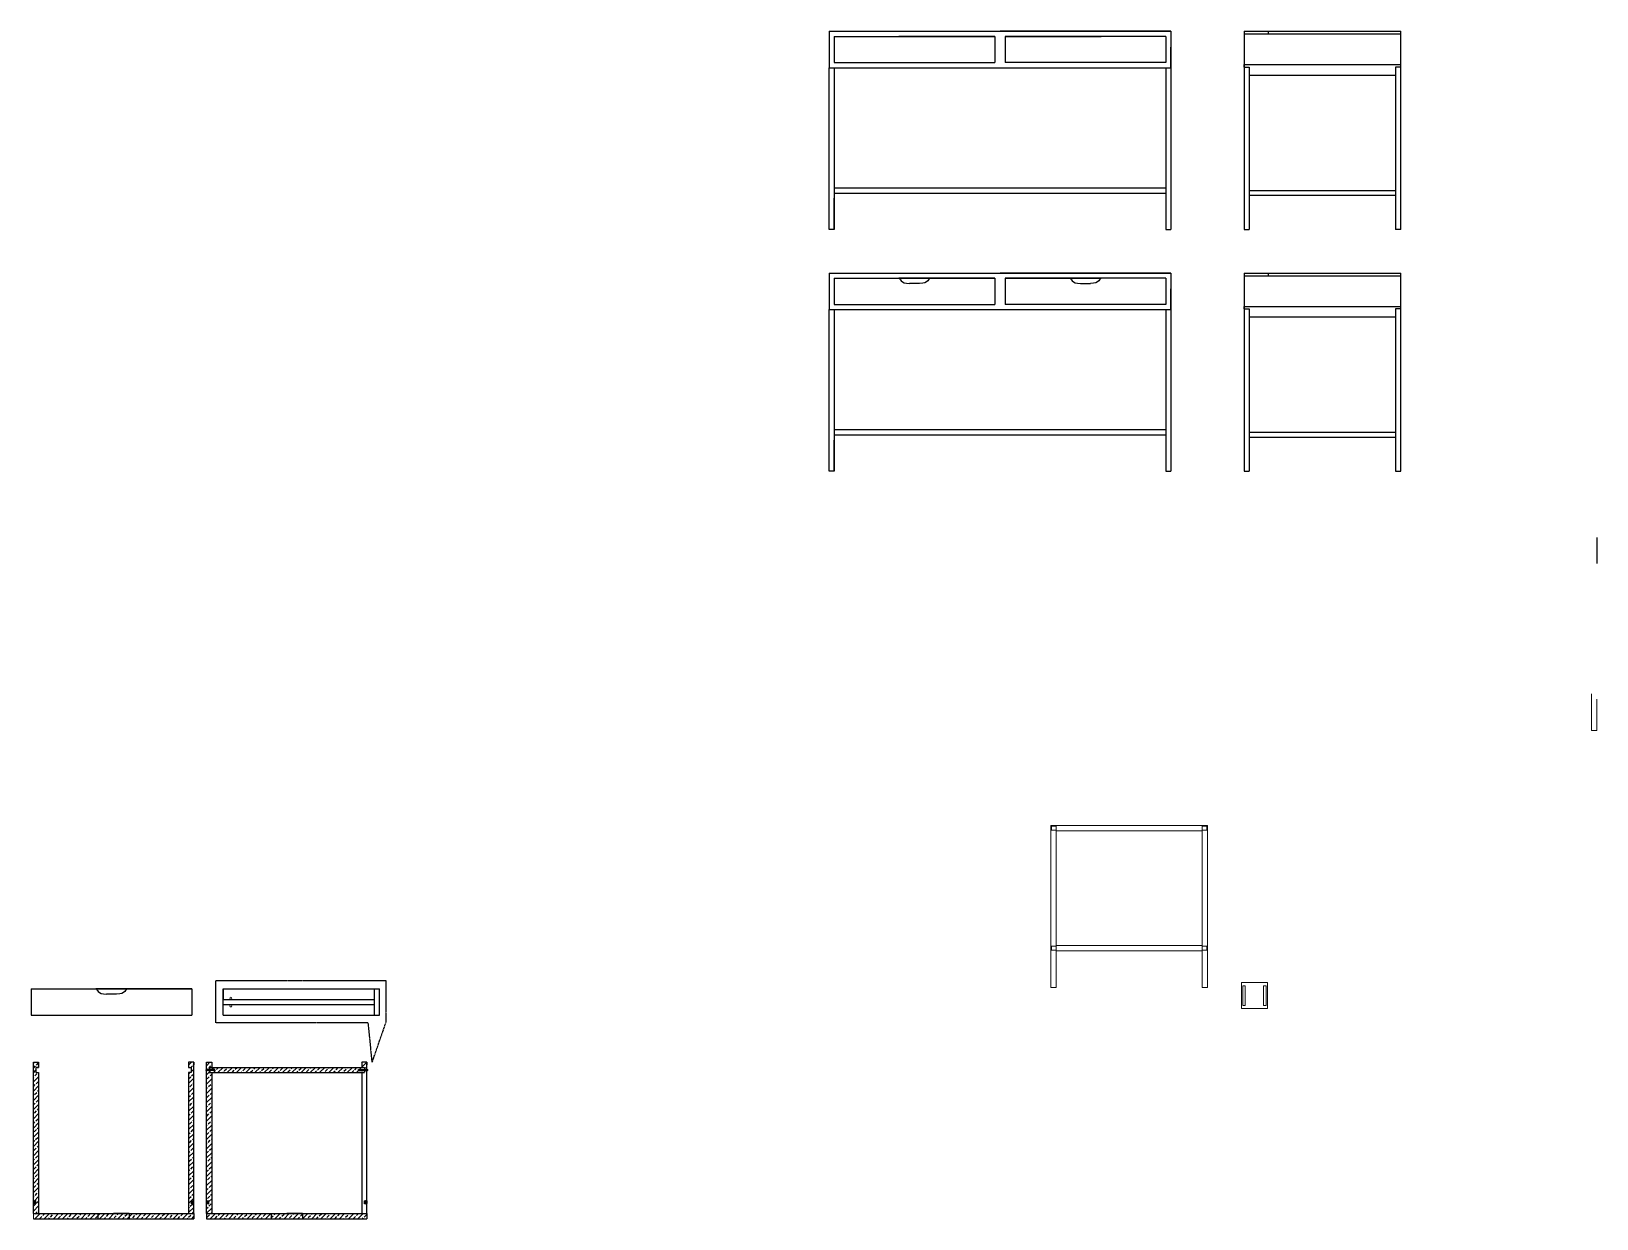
# Model space of a CAD drawing. Header units: millimetres. Extents: x -494 to 3469, y 484 to 2917.
# Drawn here: x 1075 to 1675, y 991 to 1447 of the extents above; entities that cross this region are included whole.
import ezdxf

# ---------------------------------------------------------------- set-up
doc = ezdxf.new("R2010")
doc.units = ezdxf.units.MM
doc.linetypes.add('PHANTOM2', pattern=[1.25, 0.625, -0.125, 0.125, -0.125, 0.125, -0.125])
doc.linetypes.add('TRATTOPUNTO', pattern=[25.4, 12.7, -6.35, 0, -6.35])
for name, color, linetype, lineweight in [('A-ANNO-DIMS', 3, 'Continuous', 18), ('A-FURN', 8, 'Continuous', 18), ('CONTORNO', 4, 'Continuous', 25)]:
    doc.layers.add(name, color=color, linetype=linetype, lineweight=lineweight)
for name, color, linetype in [('ASSI', 1, 'TRATTOPUNTO'), ('CAMPITURE', 252, 'Continuous'), ('Layer1', 250, 'Continuous')]:
    doc.layers.add(name, color=color, linetype=linetype)

# ---------------------------------------------------------------- blocks, each defined once
blk = doc.blocks.new('Vite scrivania 2')
at = {"layer": 'Layer1'}
for p, q in [((-0.11, 1.6), (0.28, 1.6)), ((-0.01, 1.06), (-0.01, 1.6)), ((-0.01, 1.06), (0.18, 1.06)), ((0.06, 0.99), (-0.01, 0.99)), ((-0.01, 0.97), (-0.01, 0.99)), ((0.06, 0.97), (-0.01, 0.97)), ((0.06, 0.91), (-0.01, 0.91)), ((-0.01, 0.89), (-0.01, 0.91)), ((0.06, 0.89), (-0.01, 0.89)), ((0.06, 0.84), (-0.01, 0.84)), ((-0.01, 0.81), (-0.01, 0.84)), ((0.06, 0.81), (-0.01, 0.81)), ((0.06, 0.76), (-0.01, 0.76)), ((-0.01, 0.73), (-0.01, 0.76)), ((0.06, 0.73), (-0.01, 0.73)), ((0.06, 0.68), (-0.01, 0.68)), ((-0.01, 0.65), (-0.01, 0.68)), ((0.06, 0.65), (-0.01, 0.65)), ((0.06, 0.6), (-0.01, 0.6)), ((-0.01, 0.57), (-0.01, 0.6)), ((0.06, 0.57), (-0.01, 0.57)), ((0.06, 0.52), (-0.01, 0.52)), ((-0.01, 0.5), (-0.01, 0.52)), ((0.06, 0.5), (-0.01, 0.5)), ((0.06, 0.44), (-0.01, 0.44)), ((-0.01, 0.42), (-0.01, 0.44)), ((0.06, 0.42), (-0.01, 0.42)), ((0.06, 0.36), (-0.01, 0.36)), ((-0.01, 0.34), (-0.01, 0.36)), ((0.06, 0.34), (-0.01, 0.34)), ((0.06, 0.29), (-0.01, 0.29)), ((-0.01, 0.26), (-0.01, 0.29)), ((0.06, 0.26), (-0.01, 0.26)), ((0.06, 0.21), (-0.01, 0.21)), ((-0.01, 0.18), (-0.01, 0.21)), ((0.06, 0.18), (-0.01, 0.18)), ((0.06, 0.13), (-0.01, 0.13)), ((-0.01, 0.1), (-0.01, 0.13)), ((0.06, 0.1), (-0.01, 0.1)), ((0.06, 0.05), (-0.01, 0.05)), ((-0.01, 0.03), (-0.01, 0.05)), ((0.06, 0.03), (-0.01, 0.03)), ((0, 0.99), (0, 1.06)), ((0, 0.91), (0, 0.97)), ((0, 0.84), (0, 0.89)), ((0, 0.76), (0, 0.81)), ((0, 0.68), (0, 0.73)), ((0, 0.6), (0, 0.65)), ((0, 0.52), (0, 0.57)), ((0, 0.44), (0, 0.5)), ((0, 0.36), (0, 0.42)), ((0, 0.29), (0, 0.34)), ((0, 0.21), (0, 0.26)), ((0, 0.13), (0, 0.18)), ((0, 0.05), (0, 0.1)), ((0, 0), (0, 0.03)), ((0, 0), (0.17, 0)), ((0.06, 0.97), (0.06, 0.99)), ((0.06, 0.89), (0.06, 0.91)), ((0.06, 0.81), (0.06, 0.84)), ((0.06, 0.73), (0.06, 0.76)), ((0.06, 0.65), (0.06, 0.68)), ((0.06, 0.57), (0.06, 0.6)), ((0.06, 0.5), (0.06, 0.52)), ((0.06, 0.42), (0.06, 0.44)), ((0.06, 0.34), (0.06, 0.36)), ((0.06, 0.26), (0.06, 0.29)), ((0.06, 0.18), (0.06, 0.21)), ((0.06, 0.1), (0.06, 0.13)), ((0.06, 0.03), (0.06, 0.05)), ((0.09, 1.06), (0.09, 0)), ((0.11, 0.99), (0.18, 0.99)), ((0.11, 0.97), (0.11, 0.99)), ((0.11, 0.97), (0.18, 0.97)), ((0.11, 0.91), (0.18, 0.91)), ((0.11, 0.89), (0.11, 0.91)), ((0.11, 0.89), (0.18, 0.89)), ((0.11, 0.84), (0.18, 0.84)), ((0.11, 0.81), (0.11, 0.84)), ((0.11, 0.81), (0.18, 0.81)), ((0.11, 0.76), (0.18, 0.76)), ((0.11, 0.73), (0.11, 0.76)), ((0.11, 0.73), (0.18, 0.73)), ((0.11, 0.68), (0.18, 0.68)), ((0.11, 0.65), (0.11, 0.68)), ((0.11, 0.65), (0.18, 0.65)), ((0.11, 0.6), (0.18, 0.6)), ((0.11, 0.57), (0.11, 0.6)), ((0.11, 0.57), (0.18, 0.57)), ((0.11, 0.52), (0.18, 0.52)), ((0.11, 0.5), (0.11, 0.52)), ((0.11, 0.5), (0.18, 0.5)), ((0.11, 0.44), (0.18, 0.44)), ((0.11, 0.42), (0.11, 0.44)), ((0.11, 0.42), (0.18, 0.42)), ((0.11, 0.36), (0.18, 0.36)), ((0.11, 0.34), (0.11, 0.36)), ((0.11, 0.34), (0.18, 0.34)), ((0.11, 0.29), (0.18, 0.29)), ((0.11, 0.26), (0.11, 0.29)), ((0.11, 0.26), (0.18, 0.26)), ((0.11, 0.21), (0.18, 0.21)), ((0.11, 0.18), (0.11, 0.21)), ((0.11, 0.18), (0.18, 0.18)), ((0.11, 0.13), (0.18, 0.13)), ((0.11, 0.1), (0.11, 0.13)), ((0.11, 0.1), (0.18, 0.1)), ((0.11, 0.05), (0.18, 0.05)), ((0.11, 0.03), (0.11, 0.05)), ((0.11, 0.03), (0.18, 0.03)), ((0.17, 0.99), (0.17, 1.06)), ((0.17, 0.91), (0.17, 0.97)), ((0.17, 0.84), (0.17, 0.89)), ((0.17, 0.76), (0.17, 0.81)), ((0.17, 0.68), (0.17, 0.73)), ((0.17, 0.6), (0.17, 0.65)), ((0.17, 0.52), (0.17, 0.57)), ((0.17, 0.44), (0.17, 0.5)), ((0.17, 0.36), (0.17, 0.42)), ((0.17, 0.29), (0.17, 0.34)), ((0.17, 0.21), (0.17, 0.26)), ((0.17, 0.13), (0.17, 0.18)), ((0.17, 0.05), (0.17, 0.1)), ((0.17, 0), (0.17, 0.03)), ((0.18, 1.06), (0.18, 1.6)), ((0.18, 0.97), (0.18, 0.99)), ((0.18, 0.89), (0.18, 0.91)), ((0.18, 0.81), (0.18, 0.84)), ((0.18, 0.73), (0.18, 0.76)), ((0.18, 0.65), (0.18, 0.68)), ((0.18, 0.57), (0.18, 0.6)), ((0.18, 0.5), (0.18, 0.52)), ((0.18, 0.42), (0.18, 0.44)), ((0.18, 0.34), (0.18, 0.36)), ((0.18, 0.26), (0.18, 0.29)), ((0.18, 0.18), (0.18, 0.21)), ((0.18, 0.1), (0.18, 0.13)), ((0.18, 0.03), (0.18, 0.05))]:
    blk.add_line(p, q, dxfattribs=at)
blk.add_arc((0.09, 1.49), 0.219, 29.1372, 150.8628, dxfattribs=at)
blk = doc.blocks.new('scrivania vite 5')
blk.add_line((-0.36, 0.14), (-0.36, 0.42))
at = {"layer": 'Layer1'}
for p, q in [((-0.95, 0.56), (-0.95, 0.61)), ((-0.95, 0.61), (-0.36, 0.61)), ((-0.95, 0.56), (-0.91, 0.56)), ((-0.95, 0.35), (-0.95, 0.42)), ((-0.95, 0.42), (-0.91, 0.42)), ((-0.95, 0.35), (-0.37, 0.35)), ((-0.95, 0.21), (-0.95, 0.14)), ((-0.95, 0.21), (-0.37, 0.21)), ((-0.95, 0.14), (-0.36, 0.14)), ((-0.91, 0.56), (-0.91, 0.42)), ((-0.89, 0.37), (-0.89, 0.56)), ((-0.89, 0.56), (-0.46, 0.56)), ((-0.89, 0.56), (-0.46, 0.56)), ((-0.89, 0.37), (-0.46, 0.37)), ((-0.83, 0.37), (-0.83, 0.56)), ((-0.79, 0.54), (-0.79, 0.39)), ((-0.79, 0.54), (-0.58, 0.54)), ((-0.79, 0.39), (-0.58, 0.39)), ((-0.68, 0.39), (-0.68, 0.54)), ((-0.58, 0.39), (-0.58, 0.54)), ((-0.58, 0.21), (-0.58, 0.35)), ((-0.54, 0.37), (-0.54, 0.56)), ((-0.51, 0.21), (-0.51, 0.35)), ((-0.46, 0.37), (-0.46, 0.56)), ((-0.45, 0.56), (-0.45, 0.42)), ((-0.45, 0.56), (-0.36, 0.56)), ((-0.45, 0.56), (-0.36, 0.56)), ((-0.36, 0.42), (-0.45, 0.42)), ((-0.37, 0.35), (-0.37, 0.21)), ((-0.36, 0.56), (-0.36, 0.61))]:
    blk.add_line(p, q, dxfattribs=at)

msp = doc.modelspace()

# ---------------------------------------------------------------- hatches: boundary and pattern name
at = {"layer": 'CAMPITURE', "linetype": 'PHANTOM2'}
h = msp.add_hatch(dxfattribs=at)
h.set_pattern_fill('JIS_STN_2.5', color=252)
h.paths.add_polyline_path([(1203.44, 993.36), (1201.44, 993.36), (1178.69, 993.36), (1178.69, 991.36), (1203.44, 991.36)])
h.paths.add_polyline_path([(1143.94, 1047.36), (1142.94, 1047.36), (1142.94, 1048.16), (1141.94, 1048.16), (1141.94, 998.27), (1142.04, 998.27), (1142.04, 997.9), (1142.38, 997.9), (1142.38, 997.34), (1142.04, 997.34), (1142.04, 997.22), (1142.42, 997.22), (1142.46, 997.09), (1142.32, 997.09), (1142.04, 997.18), (1142.04, 997.09), (1141.94, 993.36), (1143.94, 993.36)])
h.paths.add_polyline_path([(1142.88, 998.27), (1142.88, 997.09), (1142.73, 997.09), (1142.73, 998.24), (1142.46, 998.24), (1142.32, 998.27)], flags=16)
h.paths.add_polyline_path([(1137.12, 1051.36), (1135.12, 1051.36), (1135.12, 1049.36), (1136.12, 1049.36), (1136.12, 1047.36), (1135.12, 1047.36), (1135.12, 993.36), (1137.12, 993.36), (1137.12, 997.09), (1137.02, 997.09), (1137.02, 997.18), (1136.74, 997.18), (1136.74, 997.09), (1136.59, 997.09), (1136.59, 997.84), (1136.32, 997.84), (1136.32, 998.25), (1136.59, 998.25), (1136.59, 998.06), (1136.74, 998.06), (1136.74, 998.1), (1137.02, 998.1), (1137.02, 998.27)])
h.paths.add_polyline_path([(1137.12, 993.36), (1112.37, 993.36), (1112.37, 991.36), (1137.12, 991.36)])
h.paths.add_polyline_path([(1112.37, 993.36), (1106.37, 993.36), (1100.37, 993.36), (1100.37, 991.36), (1112.37, 991.36)])
h.paths.add_polyline_path([(1100.37, 993.36), (1075.62, 993.36), (1075.62, 991.36), (1100.37, 991.36)])
h.paths.add_polyline_path([(1077.62, 1047.36), (1076.62, 1047.36), (1076.62, 1049.36), (1077.62, 1049.36), (1077.62, 1051.36), (1075.62, 1051.36), (1075.62, 998.27), (1075.72, 998.27), (1075.72, 998.11), (1076, 998.11), (1076.14, 998.05), (1076.14, 998.25), (1076.41, 998.25), (1076.41, 997.85), (1076.14, 997.85), (1076.14, 997.1), (1076, 997.1), (1076, 997.19), (1075.72, 997.19), (1075.72, 997.1), (1075.62, 997.1), (1075.62, 993.36), (1077.62, 993.36)])
h = msp.add_hatch(dxfattribs=at)
h.set_pattern_fill('JIS_STN_2.5', color=252)
h.paths.add_polyline_path([(1143.94, 1051.36), (1141.94, 1051.36), (1141.94, 1048.54), (1142.94, 1048.54), (1142.94, 1049.36), (1143.94, 1049.36)])
h = msp.add_hatch(dxfattribs=at)
h.set_pattern_fill('JIS_STN_2.5', color=252)
h.paths.add_polyline_path([(1203.44, 1051.36), (1201.44, 1051.36), (1201.44, 1049.36), (1202.44, 1049.36), (1202.44, 1048.53), (1203.44, 1048.53), (1203.44, 1048.72)])
h = msp.add_hatch(dxfattribs=at)
h.set_pattern_fill('JIS_STN_2.5', color=252)
h.paths.add_polyline_path([(1200.24, 1048.51), (1200.34, 1048.55), (1200.34, 1048.51), (1200.45, 1048.51), (1200.45, 1048.53), (1200.5, 1048.53), (1200.61, 1048.51), (1200.61, 1048.53), (1200.66, 1048.53), (1200.76, 1048.51), (1200.76, 1048.53), (1200.81, 1048.53), (1200.92, 1048.51), (1200.92, 1048.53), (1200.97, 1048.53), (1201.08, 1048.51), (1201.08, 1048.53), (1201.13, 1048.53), (1201.23, 1048.51), (1201.23, 1048.53), (1201.29, 1048.53), (1201.39, 1048.51), (1201.39, 1048.53), (1201.44, 1048.53), (1201.55, 1048.51), (1201.55, 1048.53), (1201.6, 1048.53), (1201.71, 1048.51), (1201.71, 1048.53), (1201.76, 1048.53), (1201.86, 1048.51), (1201.86, 1048.53), (1201.91, 1048.53), (1202.02, 1048.51), (1202.02, 1048.53), (1202.07, 1048.53), (1202.18, 1048.51), (1202.18, 1048.53), (1202.23, 1048.53), (1202.36, 1048.51), (1202.36, 1048.53), (1202.44, 1048.53), (1202.44, 1049.36), (1142.94, 1049.36), (1142.94, 1048.54), (1143.02, 1048.54), (1143.15, 1048.52), (1143.15, 1048.54), (1143.2, 1048.54), (1143.31, 1048.52), (1143.31, 1048.54), (1143.36, 1048.54), (1143.46, 1048.52), (1143.46, 1048.54), (1143.52, 1048.54), (1143.62, 1048.52), (1143.62, 1048.54), (1143.67, 1048.54), (1143.78, 1048.52), (1143.78, 1048.54), (1143.83, 1048.54), (1143.93, 1048.52), (1143.93, 1048.54), (1143.99, 1048.54), (1144.09, 1048.52), (1144.09, 1048.54), (1144.14, 1048.54), (1144.25, 1048.52), (1144.25, 1048.54), (1144.3, 1048.54), (1144.41, 1048.52), (1144.41, 1048.54), (1144.46, 1048.54), (1144.56, 1048.52), (1144.56, 1048.54), (1144.61, 1048.54), (1144.72, 1048.52), (1144.72, 1048.54), (1144.77, 1048.54), (1144.88, 1048.52), (1144.88, 1048.54), (1144.93, 1048.54), (1145.03, 1048.52), (1145.03, 1048.54), (1145.14, 1048.54), (1145.14, 1048.18), (1145.03, 1048.14), (1145.03, 1048.18), (1144.93, 1048.18), (1144.93, 1048.16), (1144.88, 1048.16), (1144.77, 1048.18), (1144.77, 1048.16), (1144.72, 1048.16), (1144.61, 1048.18), (1144.61, 1048.16), (1144.56, 1048.16), (1144.46, 1048.18), (1144.46, 1048.16), (1144.41, 1048.16), (1144.3, 1048.18), (1144.3, 1048.16), (1144.25, 1048.16), (1144.14, 1048.18), (1144.14, 1048.16), (1144.09, 1048.16), (1143.99, 1048.18), (1143.99, 1048.16), (1143.93, 1048.16), (1143.83, 1048.18), (1143.83, 1048.16), (1143.78, 1048.16), (1143.67, 1048.18), (1143.67, 1048.16), (1143.62, 1048.16), (1143.52, 1048.18), (1143.52, 1048.16), (1143.46, 1048.16), (1143.36, 1048.18), (1143.36, 1048.16), (1143.31, 1048.16), (1143.2, 1048.18), (1143.2, 1048.16), (1143.15, 1048.16), (1143.02, 1048.18), (1143.02, 1048.16), (1142.94, 1048.16), (1142.94, 1047.36), (1202.44, 1047.36), (1202.44, 1048.15), (1202.36, 1048.15), (1202.23, 1048.17), (1202.23, 1048.15), (1202.18, 1048.15), (1202.18, 1048.17), (1202.07, 1048.17), (1202.07, 1048.15), (1202.02, 1048.15), (1201.91, 1048.17), (1201.91, 1048.15), (1201.86, 1048.15), (1201.76, 1048.17), (1201.76, 1048.15), (1201.71, 1048.15), (1201.71, 1048.17), (1201.6, 1048.17), (1201.6, 1048.15), (1201.55, 1048.15), (1201.44, 1048.17), (1201.44, 1048.15), (1201.39, 1048.15), (1201.29, 1048.17), (1201.29, 1048.15), (1201.23, 1048.15), (1201.23, 1048.17), (1201.13, 1048.17), (1201.13, 1048.15), (1201.08, 1048.15), (1200.97, 1048.17), (1200.97, 1048.15), (1200.92, 1048.15), (1200.81, 1048.17), (1200.81, 1048.15), (1200.76, 1048.15), (1200.66, 1048.17), (1200.66, 1048.15), (1200.61, 1048.15), (1200.5, 1048.17), (1200.5, 1048.15), (1200.45, 1048.15), (1200.34, 1048.17), (1200.34, 1048.15), (1200.24, 1048.15)])
h.paths.add_polyline_path([(1166.69, 993.36), (1141.94, 993.36), (1141.94, 991.36), (1166.69, 991.36)])
h.paths.add_polyline_path([(1178.69, 993.36), (1172.69, 993.36), (1166.69, 993.36), (1166.69, 991.36), (1178.69, 991.36)])

# ---------------------------------------------------------------- linework, layer by layer
for p, q in [((1380.49, 1446.61), (1511.49, 1446.61)), ((1380.49, 1446.61), (1380.49, 1432.61)), ((1511.49, 1446.61), (1445.99, 1446.61)), ((1511.49, 1446.61), (1511.49, 1432.61)), ((1539.49, 1446.61), (1599.49, 1446.61)), ((1539.49, 1446.61), (1539.49, 1370.61)), ((1539.49, 1446.61), (1539.49, 1445.61)), ((1539.49, 1445.61), (1599.49, 1445.61)), ((1548.91, 1445.61), (1548.91, 1446.61)), ((1599.49, 1370.61), (1599.49, 1446.61)), ((1382.49, 1444.61), (1443.99, 1444.61)), ((1382.49, 1444.61), (1382.49, 1434.61)), ((1413.24, 1444.61), (1407.24, 1444.61)), ((1443.99, 1444.61), (1413.24, 1444.61)), ((1413.24, 1444.61), (1419.24, 1444.61)), ((1443.99, 1444.61), (1443.99, 1434.61)), ((1509.49, 1444.61), (1447.99, 1444.61)), ((1447.99, 1444.61), (1447.99, 1434.61)), ((1447.99, 1444.61), (1478.74, 1444.61)), ((1478.74, 1444.61), (1472.74, 1444.61)), ((1478.74, 1444.61), (1484.74, 1444.61)), ((1509.49, 1444.61), (1509.49, 1434.61)), ((1511.49, 1432.61), (1511.49, 1440.51)), ((1382.49, 1434.61), (1443.99, 1434.61)), ((1509.49, 1434.61), (1447.99, 1434.61)), ((1539.49, 1432.84), (1539.49, 1433.84)), ((1539.49, 1433.84), (1599.49, 1433.84)), ((1380.49, 1370.61), (1380.49, 1432.61)), ((1380.49, 1370.61), (1380.49, 1432.61)), ((1380.49, 1432.61), (1511.49, 1432.61)), ((1380.49, 1432.61), (1382.49, 1432.61)), ((1382.49, 1432.61), (1382.49, 1370.61)), ((1509.49, 1432.61), (1509.49, 1370.61)), ((1511.49, 1432.61), (1511.49, 1370.61)), ((1539.49, 1432.84), (1541.49, 1432.84)), ((1541.49, 1432.84), (1541.49, 1370.61)), ((1541.49, 1432.84), (1541.49, 1429.84)), ((1541.49, 1429.84), (1597.49, 1429.84)), ((1599.49, 1432.84), (1597.49, 1432.84)), ((1597.49, 1432.84), (1597.49, 1370.61)), ((1382.49, 1386.61), (1509.49, 1386.61)), ((1541.49, 1385.61), (1597.49, 1385.61)), ((1597.49, 1385.61), (1597.49, 1383.61)), ((1382.49, 1384.61), (1509.49, 1384.61)), ((1382.49, 1370.61), (1382.49, 1382.61)), ((1597.49, 1383.61), (1541.49, 1383.61)), ((1382.49, 1370.61), (1380.49, 1370.61)), ((1509.49, 1370.61), (1511.49, 1370.61)), ((1380.49, 1353.91), (1511.49, 1353.91)), ((1380.49, 1353.91), (1380.49, 1339.91)), ((1382.49, 1351.91), (1443.99, 1351.91)), ((1382.49, 1351.91), (1382.49, 1341.91)), ((1413.24, 1351.91), (1407.24, 1351.91)), ((1415.19, 1349.91), (1411.29, 1349.91)), ((1443.99, 1351.91), (1413.24, 1351.91)), ((1413.24, 1351.91), (1419.24, 1351.91)), ((1443.99, 1351.91), (1443.99, 1341.91)), ((1511.49, 1353.91), (1445.99, 1353.91)), ((1509.49, 1351.91), (1447.99, 1351.91)), ((1447.99, 1351.91), (1447.99, 1341.91)), ((1447.99, 1351.91), (1478.74, 1351.91)), ((1478.74, 1351.91), (1472.74, 1351.91)), ((1476.79, 1349.91), (1480.69, 1349.91)), ((1478.74, 1351.91), (1484.74, 1351.91)), ((1511.49, 1353.91), (1509.49, 1353.91)), ((1509.49, 1351.91), (1509.49, 1341.91)), ((1511.49, 1353.91), (1511.49, 1339.91)), ((1539.49, 1353.91), (1599.49, 1353.91)), ((1539.49, 1353.91), (1539.49, 1277.91)), ((1539.49, 1353.91), (1539.49, 1352.91)), ((1539.49, 1352.91), (1599.49, 1352.91)), ((1548.91, 1352.91), (1548.91, 1353.91)), ((1599.49, 1277.91), (1599.49, 1353.91)), ((1511.49, 1339.91), (1511.49, 1347.81)), ((1380.49, 1277.91), (1380.49, 1339.91)), ((1380.49, 1277.91), (1380.49, 1339.91)), ((1380.49, 1339.91), (1511.49, 1339.91)), ((1380.49, 1339.91), (1382.49, 1339.91)), ((1382.49, 1341.91), (1443.99, 1341.91)), ((1382.49, 1339.91), (1382.49, 1277.91)), ((1509.49, 1341.91), (1447.99, 1341.91)), ((1509.49, 1339.91), (1509.49, 1277.91)), ((1511.49, 1339.91), (1511.49, 1277.91)), ((1539.49, 1340.14), (1539.49, 1341.14)), ((1539.49, 1341.14), (1599.49, 1341.14)), ((1539.49, 1340.14), (1541.49, 1340.14)), ((1541.49, 1340.14), (1541.49, 1277.91)), ((1541.49, 1340.14), (1541.49, 1337.14)), ((1599.49, 1340.14), (1597.49, 1340.14)), ((1597.49, 1340.14), (1597.49, 1277.91)), ((1541.49, 1337.14), (1597.49, 1337.14)), ((1380.49, 1277.91), (1380.49, 1291.91)), ((1380.49, 1289.91), (1380.49, 1291.91)), ((1382.49, 1293.91), (1509.49, 1293.91)), ((1382.49, 1291.91), (1509.49, 1291.91)), ((1382.49, 1277.91), (1382.49, 1289.91)), ((1541.49, 1292.91), (1597.49, 1292.91)), ((1597.49, 1290.91), (1541.49, 1290.91)), ((1597.49, 1292.91), (1597.49, 1290.91)), ((1382.49, 1277.91), (1380.49, 1277.91)), ((1509.49, 1277.91), (1511.49, 1277.91)), ((1074.83, 1079.43), (1136.33, 1079.43)), ((1074.83, 1079.43), (1074.83, 1069.43)), ((1105.58, 1079.43), (1099.58, 1079.43)), ((1107.53, 1077.43), (1103.63, 1077.43)), ((1136.33, 1079.43), (1105.58, 1079.43)), ((1105.58, 1079.43), (1111.58, 1079.43)), ((1136.33, 1079.43), (1136.33, 1069.43)), ((1148.3, 1069.43), (1148.3, 1079.43)), ((1148.3, 1069.43), (1148.3, 1079.43)), ((1148.3, 1079.43), (1163.57, 1079.43)), ((1148.3, 1079.43), (1148.3, 1075.43)), ((1148.3, 1075.43), (1206.3, 1075.43)), ((1163.57, 1079.43), (1208.3, 1079.43)), ((1206.3, 1069.43), (1206.3, 1079.43)), ((1208.3, 1069.43), (1208.3, 1079.43)), ((1074.83, 1069.43), (1136.33, 1069.43)), ((1148.3, 1069.43), (1148.3, 1073.43)), ((1148.3, 1069.43), (1148.3, 1073.43)), ((1148.3, 1073.43), (1206.3, 1073.43)), ((1148.3, 1069.43), (1208.3, 1069.43)), ((1075.62, 993.36), (1075.62, 1051.36)), ((1075.62, 1051.36), (1077.62, 1051.36)), ((1077.62, 1051.36), (1077.62, 1050.36)), ((1077.62, 1051.36), (1077.62, 1050.36)), ((1077.62, 1051.36), (1077.62, 1049.36)), ((1135.12, 1051.36), (1135.12, 1050.36)), ((1137.12, 1051.36), (1135.12, 1051.36)), ((1135.12, 1051.36), (1135.12, 1050.36)), ((1135.12, 1051.36), (1135.12, 1049.36)), ((1137.12, 993.36), (1137.12, 1051.36)), ((1137.12, 1051.36), (1137.12, 1050.36)), ((1141.94, 993.36), (1141.94, 1051.36)), ((1141.94, 1051.36), (1143.94, 1051.36)), ((1143.94, 1051.36), (1143.94, 1050.36)), ((1143.94, 1051.36), (1143.94, 1050.36)), ((1143.94, 1051.36), (1143.94, 1049.36)), ((1201.44, 1051.36), (1201.44, 1050.36)), ((1203.44, 1051.36), (1201.44, 1051.36)), ((1201.44, 1051.36), (1201.44, 1050.36)), ((1201.44, 1051.36), (1201.44, 1049.36)), ((1203.44, 1051.36), (1203.44, 1050.36)), ((1203.44, 993.36), (1203.44, 1051.36)), ((1077.62, 1049.36), (1076.62, 1049.36)), ((1076.62, 1049.36), (1076.62, 1047.36)), ((1076.62, 1047.36), (1077.62, 1047.36)), ((1077.12, 1049.36), (1077.62, 1049.36)), ((1077.62, 1047.36), (1077.62, 993.36)), ((1135.12, 1049.36), (1136.12, 1049.36)), ((1135.12, 1047.36), (1135.12, 993.36)), ((1136.12, 1047.36), (1135.12, 1047.36)), ((1136.12, 1049.36), (1136.12, 1047.36)), ((1142.94, 1049.36), (1202.44, 1049.36)), ((1142.94, 1047.36), (1202.44, 1047.36)), ((1143.94, 1047.36), (1143.94, 993.36)), ((1201.44, 1047.36), (1201.44, 993.36)), ((1141.94, 993.36), (1141.94, 997.36)), ((1075.62, 993.36), (1137.12, 993.36)), ((1075.62, 991.36), (1137.12, 991.36)), ((1100.37, 993.36), (1100.37, 991.36)), ((1112.37, 993.36), (1106.37, 993.36)), ((1112.37, 993.36), (1112.37, 991.36)), ((1137.12, 993.36), (1137.12, 991.36)), ((1141.94, 993.36), (1203.44, 993.36)), ((1141.94, 993.36), (1141.94, 991.36)), ((1141.94, 991.36), (1203.44, 991.36)), ((1166.69, 993.36), (1166.69, 991.36)), ((1178.69, 993.36), (1172.69, 993.36)), ((1178.69, 993.36), (1178.69, 991.36)), ((1203.44, 993.36), (1203.44, 991.36))]:
    msp.add_line(p, q)
at = {"linetype": 'TRATTOPUNTO'}
for p, q in [((1539.49, 1370.61), (1541.49, 1370.61)), ((1599.49, 1370.61), (1597.49, 1370.61)), ((1539.49, 1277.91), (1541.49, 1277.91)), ((1597.49, 1277.91), (1599.49, 1277.91))]:
    msp.add_line(p, q, dxfattribs=at)
at = {"linetype": 'PHANTOM2'}
for p, q in [((1141.94, 1048.73), (1141.94, 1048.54)), ((1141.94, 1048.16), (1141.94, 1047.97)), ((1142.94, 1049.36), (1142.94, 1048.54)), ((1142.94, 1048.16), (1142.94, 1047.36)), ((1142.94, 1048.16), (1142.94, 1047.36)), ((1202.44, 1049.36), (1202.44, 1048.53)), ((1202.44, 1048.15), (1202.44, 1047.36)), ((1203.44, 998.27), (1203.44, 997.09)), ((1201.44, 993.36), (1203.44, 993.36))]:
    msp.add_line(p, q, dxfattribs=at)
for points in [[(1407.24, 1351.91), (1407.8, 1351.91), (1407.8, 1349.91), (1411.29, 1349.91)], [(1419.24, 1351.91), (1418.69, 1351.91), (1418.69, 1349.91), (1415.19, 1349.91)], [(1472.74, 1351.91), (1473.3, 1351.91), (1473.3, 1349.91), (1476.79, 1349.91)], [(1484.74, 1351.91), (1484.19, 1351.91), (1484.19, 1349.91), (1480.69, 1349.91)], [(1099.58, 1079.43), (1100.14, 1079.43), (1100.14, 1077.43), (1103.63, 1077.43)], [(1111.58, 1079.43), (1111.03, 1079.43), (1111.03, 1077.43), (1107.53, 1077.43)]]:
    msp.add_open_spline(points, degree=3)
at = {"layer": 'A-ANNO-DIMS'}
for p, q in [((1465.68, 1141.8), (1467.48, 1141.8)), ((1465.68, 1141.8), (1465.68, 1140.3)), ((1465.68, 1140.3), (1467.48, 1140.3)), ((1467.48, 1140.3), (1467.48, 1141.8)), ((1525.28, 1141.8), (1523.48, 1141.8)), ((1523.48, 1140.3), (1523.48, 1141.8)), ((1525.28, 1140.3), (1523.48, 1140.3)), ((1525.28, 1141.8), (1525.28, 1140.3)), ((1465.68, 1095.8), (1467.48, 1095.8)), ((1465.68, 1095.8), (1465.68, 1094.3)), ((1465.68, 1094.3), (1467.48, 1094.3)), ((1467.48, 1094.3), (1467.48, 1095.8)), ((1523.48, 1096.05), (1523.48, 1095.8)), ((1523.48, 1095.8), (1525.28, 1095.8)), ((1523.48, 1095.8), (1523.48, 1094.3)), ((1523.48, 1094.05), (1523.48, 1094.3)), ((1523.48, 1094.3), (1525.28, 1094.3)), ((1525.28, 1094.3), (1525.28, 1095.8)), ((1538.96, 1080.64), (1538.96, 1073.14)), ((1538.96, 1080.64), (1539.96, 1080.64)), ((1539.96, 1080.64), (1539.96, 1073.14)), ((1547.96, 1080.64), (1546.96, 1080.64)), ((1546.96, 1080.64), (1546.96, 1073.14)), ((1547.96, 1080.64), (1547.96, 1073.14)), ((1538.96, 1073.14), (1539.96, 1073.14)), ((1547.96, 1073.14), (1546.96, 1073.14)), ((1141.94, 1047.97), (1141.94, 1048.73)), ((1143.02, 1048.54), (1141.94, 1048.54)), ((1141.94, 1048.54), (1141.94, 1048.16)), ((1141.94, 1048.16), (1143.02, 1048.16)), ((1143.02, 1048.16), (1143.02, 1048.54)), ((1143.02, 1048.52), (1143.02, 1048.18)), ((1143.15, 1048.52), (1143.02, 1048.52)), ((1145.14, 1048.35), (1143.02, 1048.35)), ((1143.02, 1048.18), (1143.15, 1048.18)), ((1143.2, 1048.54), (1143.15, 1048.54)), ((1143.15, 1048.54), (1143.15, 1048.39)), ((1143.15, 1048.39), (1143.2, 1048.39)), ((1143.2, 1048.31), (1143.15, 1048.31)), ((1143.15, 1048.31), (1143.15, 1048.16)), ((1143.15, 1048.16), (1143.2, 1048.16)), ((1143.2, 1048.39), (1143.2, 1048.54)), ((1143.31, 1048.52), (1143.2, 1048.52)), ((1143.2, 1048.16), (1143.2, 1048.31)), ((1143.2, 1048.18), (1143.31, 1048.18)), ((1143.36, 1048.54), (1143.31, 1048.54)), ((1143.31, 1048.54), (1143.31, 1048.39)), ((1143.31, 1048.39), (1143.36, 1048.39)), ((1143.36, 1048.31), (1143.31, 1048.31)), ((1143.31, 1048.31), (1143.31, 1048.16)), ((1143.31, 1048.16), (1143.36, 1048.16)), ((1143.36, 1048.39), (1143.36, 1048.54)), ((1143.46, 1048.52), (1143.36, 1048.52)), ((1143.36, 1048.16), (1143.36, 1048.31)), ((1143.36, 1048.18), (1143.46, 1048.18)), ((1143.52, 1048.54), (1143.46, 1048.54)), ((1143.46, 1048.54), (1143.46, 1048.39)), ((1143.46, 1048.39), (1143.52, 1048.39)), ((1143.52, 1048.31), (1143.46, 1048.31)), ((1143.46, 1048.31), (1143.46, 1048.16)), ((1143.46, 1048.16), (1143.52, 1048.16)), ((1143.52, 1048.39), (1143.52, 1048.54)), ((1143.62, 1048.52), (1143.52, 1048.52)), ((1143.52, 1048.16), (1143.52, 1048.31)), ((1143.52, 1048.18), (1143.62, 1048.18)), ((1143.67, 1048.54), (1143.62, 1048.54)), ((1143.62, 1048.54), (1143.62, 1048.39)), ((1143.62, 1048.39), (1143.67, 1048.39)), ((1143.67, 1048.31), (1143.62, 1048.31)), ((1143.62, 1048.31), (1143.62, 1048.16)), ((1143.62, 1048.16), (1143.67, 1048.16)), ((1143.67, 1048.39), (1143.67, 1048.54)), ((1143.78, 1048.52), (1143.67, 1048.52)), ((1143.67, 1048.16), (1143.67, 1048.31)), ((1143.67, 1048.18), (1143.78, 1048.18)), ((1143.83, 1048.54), (1143.78, 1048.54)), ((1143.78, 1048.54), (1143.78, 1048.39)), ((1143.78, 1048.39), (1143.83, 1048.39)), ((1143.83, 1048.31), (1143.78, 1048.31)), ((1143.78, 1048.31), (1143.78, 1048.16)), ((1143.78, 1048.16), (1143.83, 1048.16)), ((1143.83, 1048.39), (1143.83, 1048.54)), ((1143.93, 1048.52), (1143.83, 1048.52)), ((1143.83, 1048.16), (1143.83, 1048.31)), ((1143.83, 1048.18), (1143.93, 1048.18)), ((1143.99, 1048.54), (1143.93, 1048.54)), ((1143.93, 1048.54), (1143.93, 1048.39)), ((1143.93, 1048.39), (1143.99, 1048.39)), ((1143.99, 1048.31), (1143.93, 1048.31)), ((1143.93, 1048.31), (1143.93, 1048.16)), ((1143.93, 1048.16), (1143.99, 1048.16)), ((1143.99, 1048.39), (1143.99, 1048.54)), ((1144.09, 1048.52), (1143.99, 1048.52)), ((1143.99, 1048.16), (1143.99, 1048.31)), ((1143.99, 1048.18), (1144.09, 1048.18)), ((1144.14, 1048.54), (1144.09, 1048.54)), ((1144.09, 1048.54), (1144.09, 1048.39)), ((1144.09, 1048.39), (1144.14, 1048.39)), ((1144.14, 1048.31), (1144.09, 1048.31)), ((1144.09, 1048.31), (1144.09, 1048.16)), ((1144.09, 1048.16), (1144.14, 1048.16)), ((1144.14, 1048.39), (1144.14, 1048.54)), ((1144.25, 1048.52), (1144.14, 1048.52)), ((1144.14, 1048.16), (1144.14, 1048.31)), ((1144.14, 1048.18), (1144.25, 1048.18)), ((1144.3, 1048.54), (1144.25, 1048.54)), ((1144.25, 1048.54), (1144.25, 1048.39)), ((1144.25, 1048.39), (1144.3, 1048.39)), ((1144.3, 1048.31), (1144.25, 1048.31)), ((1144.25, 1048.31), (1144.25, 1048.16)), ((1144.25, 1048.16), (1144.3, 1048.16)), ((1144.3, 1048.39), (1144.3, 1048.54)), ((1144.41, 1048.52), (1144.3, 1048.52)), ((1144.3, 1048.16), (1144.3, 1048.31)), ((1144.3, 1048.18), (1144.41, 1048.18)), ((1144.46, 1048.54), (1144.41, 1048.54)), ((1144.41, 1048.54), (1144.41, 1048.39)), ((1144.41, 1048.39), (1144.46, 1048.39)), ((1144.46, 1048.31), (1144.41, 1048.31)), ((1144.41, 1048.31), (1144.41, 1048.16)), ((1144.41, 1048.16), (1144.46, 1048.16)), ((1144.46, 1048.39), (1144.46, 1048.54)), ((1144.56, 1048.52), (1144.46, 1048.52)), ((1144.46, 1048.16), (1144.46, 1048.31)), ((1144.46, 1048.18), (1144.56, 1048.18)), ((1144.61, 1048.54), (1144.56, 1048.54)), ((1144.56, 1048.54), (1144.56, 1048.39)), ((1144.56, 1048.39), (1144.61, 1048.39)), ((1144.61, 1048.31), (1144.56, 1048.31)), ((1144.56, 1048.31), (1144.56, 1048.16)), ((1144.56, 1048.16), (1144.61, 1048.16)), ((1144.61, 1048.39), (1144.61, 1048.54)), ((1144.72, 1048.52), (1144.61, 1048.52)), ((1144.61, 1048.16), (1144.61, 1048.31)), ((1144.61, 1048.18), (1144.72, 1048.18)), ((1144.77, 1048.54), (1144.72, 1048.54)), ((1144.72, 1048.54), (1144.72, 1048.39)), ((1144.72, 1048.39), (1144.77, 1048.39)), ((1144.77, 1048.31), (1144.72, 1048.31)), ((1144.72, 1048.31), (1144.72, 1048.16)), ((1144.72, 1048.16), (1144.77, 1048.16)), ((1144.77, 1048.39), (1144.77, 1048.54)), ((1144.88, 1048.52), (1144.77, 1048.52)), ((1144.77, 1048.16), (1144.77, 1048.31)), ((1144.77, 1048.18), (1144.88, 1048.18)), ((1144.93, 1048.54), (1144.88, 1048.54)), ((1144.88, 1048.54), (1144.88, 1048.39)), ((1144.88, 1048.39), (1144.93, 1048.39)), ((1144.93, 1048.31), (1144.88, 1048.31)), ((1144.88, 1048.31), (1144.88, 1048.16)), ((1144.88, 1048.16), (1144.93, 1048.16)), ((1144.93, 1048.39), (1144.93, 1048.54)), ((1145.03, 1048.52), (1144.93, 1048.52)), ((1144.93, 1048.16), (1144.93, 1048.31)), ((1144.93, 1048.18), (1145.03, 1048.18)), ((1145.09, 1048.54), (1145.03, 1048.54)), ((1145.03, 1048.54), (1145.03, 1048.39)), ((1145.03, 1048.39), (1145.09, 1048.39)), ((1145.09, 1048.31), (1145.03, 1048.31)), ((1145.03, 1048.31), (1145.03, 1048.16)), ((1145.03, 1048.16), (1145.09, 1048.16)), ((1145.09, 1048.39), (1145.09, 1048.54)), ((1145.14, 1048.52), (1145.09, 1048.52)), ((1145.09, 1048.16), (1145.09, 1048.31)), ((1145.09, 1048.18), (1145.14, 1048.18)), ((1145.14, 1048.18), (1145.14, 1048.52)), ((1200.24, 1048.17), (1200.24, 1048.51)), ((1200.24, 1048.51), (1200.29, 1048.51)), ((1200.24, 1048.34), (1202.36, 1048.34)), ((1200.29, 1048.17), (1200.24, 1048.17)), ((1200.29, 1048.38), (1200.29, 1048.53)), ((1200.29, 1048.53), (1200.34, 1048.53)), ((1200.34, 1048.38), (1200.29, 1048.38)), ((1200.29, 1048.15), (1200.29, 1048.3)), ((1200.29, 1048.3), (1200.34, 1048.3)), ((1200.34, 1048.15), (1200.29, 1048.15)), ((1200.34, 1048.53), (1200.34, 1048.38)), ((1200.34, 1048.51), (1200.45, 1048.51)), ((1200.34, 1048.3), (1200.34, 1048.15)), ((1200.45, 1048.17), (1200.34, 1048.17)), ((1200.45, 1048.38), (1200.45, 1048.53)), ((1200.45, 1048.53), (1200.5, 1048.53)), ((1200.5, 1048.38), (1200.45, 1048.38)), ((1200.45, 1048.15), (1200.45, 1048.3)), ((1200.45, 1048.3), (1200.5, 1048.3)), ((1200.5, 1048.15), (1200.45, 1048.15)), ((1200.5, 1048.53), (1200.5, 1048.38)), ((1200.5, 1048.51), (1200.61, 1048.51)), ((1200.5, 1048.3), (1200.5, 1048.15)), ((1200.61, 1048.17), (1200.5, 1048.17)), ((1200.61, 1048.38), (1200.61, 1048.53)), ((1200.61, 1048.53), (1200.66, 1048.53)), ((1200.66, 1048.38), (1200.61, 1048.38)), ((1200.61, 1048.15), (1200.61, 1048.3)), ((1200.61, 1048.3), (1200.66, 1048.3)), ((1200.66, 1048.15), (1200.61, 1048.15)), ((1200.66, 1048.53), (1200.66, 1048.38)), ((1200.66, 1048.51), (1200.76, 1048.51)), ((1200.66, 1048.3), (1200.66, 1048.15)), ((1200.76, 1048.17), (1200.66, 1048.17)), ((1200.76, 1048.38), (1200.76, 1048.53)), ((1200.76, 1048.53), (1200.81, 1048.53)), ((1200.81, 1048.38), (1200.76, 1048.38)), ((1200.76, 1048.15), (1200.76, 1048.3)), ((1200.76, 1048.3), (1200.81, 1048.3)), ((1200.81, 1048.15), (1200.76, 1048.15)), ((1200.81, 1048.53), (1200.81, 1048.38)), ((1200.81, 1048.51), (1200.92, 1048.51)), ((1200.81, 1048.3), (1200.81, 1048.15)), ((1200.92, 1048.17), (1200.81, 1048.17)), ((1200.92, 1048.38), (1200.92, 1048.53)), ((1200.92, 1048.53), (1200.97, 1048.53)), ((1200.97, 1048.38), (1200.92, 1048.38)), ((1200.92, 1048.15), (1200.92, 1048.3)), ((1200.92, 1048.3), (1200.97, 1048.3)), ((1200.97, 1048.15), (1200.92, 1048.15)), ((1200.97, 1048.53), (1200.97, 1048.38)), ((1200.97, 1048.51), (1201.08, 1048.51)), ((1200.97, 1048.3), (1200.97, 1048.15)), ((1201.08, 1048.17), (1200.97, 1048.17)), ((1201.08, 1048.38), (1201.08, 1048.53)), ((1201.08, 1048.53), (1201.13, 1048.53)), ((1201.13, 1048.38), (1201.08, 1048.38)), ((1201.08, 1048.15), (1201.08, 1048.3)), ((1201.08, 1048.3), (1201.13, 1048.3)), ((1201.13, 1048.15), (1201.08, 1048.15)), ((1201.13, 1048.53), (1201.13, 1048.38)), ((1201.13, 1048.51), (1201.23, 1048.51)), ((1201.13, 1048.3), (1201.13, 1048.15)), ((1201.23, 1048.17), (1201.13, 1048.17)), ((1201.23, 1048.38), (1201.23, 1048.53)), ((1201.23, 1048.53), (1201.29, 1048.53)), ((1201.29, 1048.38), (1201.23, 1048.38)), ((1201.23, 1048.15), (1201.23, 1048.3)), ((1201.23, 1048.3), (1201.29, 1048.3)), ((1201.29, 1048.15), (1201.23, 1048.15)), ((1201.29, 1048.53), (1201.29, 1048.38)), ((1201.29, 1048.51), (1201.39, 1048.51)), ((1201.29, 1048.3), (1201.29, 1048.15)), ((1201.39, 1048.17), (1201.29, 1048.17)), ((1201.39, 1048.38), (1201.39, 1048.53)), ((1201.39, 1048.53), (1201.44, 1048.53)), ((1201.44, 1048.38), (1201.39, 1048.38)), ((1201.39, 1048.15), (1201.39, 1048.3)), ((1201.39, 1048.3), (1201.44, 1048.3)), ((1201.44, 1048.15), (1201.39, 1048.15)), ((1201.44, 1048.53), (1201.44, 1048.38)), ((1201.44, 1048.51), (1201.55, 1048.51)), ((1201.44, 1048.3), (1201.44, 1048.15)), ((1201.55, 1048.17), (1201.44, 1048.17)), ((1201.55, 1048.38), (1201.55, 1048.53)), ((1201.55, 1048.53), (1201.6, 1048.53)), ((1201.6, 1048.38), (1201.55, 1048.38)), ((1201.55, 1048.15), (1201.55, 1048.3)), ((1201.55, 1048.3), (1201.6, 1048.3)), ((1201.6, 1048.15), (1201.55, 1048.15)), ((1201.6, 1048.53), (1201.6, 1048.38)), ((1201.6, 1048.51), (1201.71, 1048.51)), ((1201.6, 1048.3), (1201.6, 1048.15)), ((1201.71, 1048.17), (1201.6, 1048.17)), ((1201.71, 1048.38), (1201.71, 1048.53)), ((1201.71, 1048.53), (1201.76, 1048.53)), ((1201.76, 1048.38), (1201.71, 1048.38)), ((1201.71, 1048.15), (1201.71, 1048.3)), ((1201.71, 1048.3), (1201.76, 1048.3)), ((1201.76, 1048.15), (1201.71, 1048.15)), ((1201.76, 1048.53), (1201.76, 1048.38)), ((1201.76, 1048.51), (1201.86, 1048.51)), ((1201.76, 1048.3), (1201.76, 1048.15)), ((1201.86, 1048.17), (1201.76, 1048.17)), ((1201.86, 1048.38), (1201.86, 1048.53)), ((1201.86, 1048.53), (1201.91, 1048.53)), ((1201.91, 1048.38), (1201.86, 1048.38)), ((1201.86, 1048.15), (1201.86, 1048.3)), ((1201.86, 1048.3), (1201.91, 1048.3)), ((1201.91, 1048.15), (1201.86, 1048.15)), ((1201.91, 1048.53), (1201.91, 1048.38)), ((1201.91, 1048.51), (1202.02, 1048.51)), ((1201.91, 1048.3), (1201.91, 1048.15)), ((1202.02, 1048.17), (1201.91, 1048.17)), ((1202.02, 1048.38), (1202.02, 1048.53)), ((1202.02, 1048.53), (1202.07, 1048.53)), ((1202.07, 1048.38), (1202.02, 1048.38)), ((1202.02, 1048.15), (1202.02, 1048.3)), ((1202.02, 1048.3), (1202.07, 1048.3)), ((1202.07, 1048.15), (1202.02, 1048.15)), ((1202.07, 1048.53), (1202.07, 1048.38)), ((1202.07, 1048.51), (1202.18, 1048.51)), ((1202.07, 1048.3), (1202.07, 1048.15)), ((1202.18, 1048.17), (1202.07, 1048.17)), ((1202.18, 1048.38), (1202.18, 1048.53)), ((1202.18, 1048.53), (1202.23, 1048.53)), ((1202.23, 1048.38), (1202.18, 1048.38)), ((1202.18, 1048.15), (1202.18, 1048.3)), ((1202.18, 1048.3), (1202.23, 1048.3)), ((1202.23, 1048.15), (1202.18, 1048.15)), ((1202.23, 1048.53), (1202.23, 1048.38)), ((1202.23, 1048.51), (1202.36, 1048.51)), ((1202.23, 1048.3), (1202.23, 1048.15)), ((1202.36, 1048.17), (1202.23, 1048.17)), ((1202.36, 1048.15), (1202.36, 1048.53)), ((1202.36, 1048.53), (1203.44, 1048.53)), ((1202.36, 1048.51), (1202.36, 1048.17)), ((1203.44, 1048.15), (1202.36, 1048.15)), ((1203.44, 1047.96), (1203.44, 1048.72)), ((1203.44, 1048.53), (1203.44, 1048.15)), ((1075.62, 998.27), (1075.62, 997.1)), ((1075.72, 998.27), (1075.62, 998.27)), ((1075.62, 997.1), (1075.72, 997.1)), ((1075.72, 997.1), (1075.72, 998.27)), ((1075.72, 998.11), (1076, 998.11)), ((1076.1, 998.07), (1075.72, 998.07)), ((1075.72, 997.91), (1076.1, 997.91)), ((1075.72, 997.35), (1076.1, 997.35)), ((1075.72, 997.22), (1076.1, 997.22)), ((1076, 997.19), (1075.72, 997.19)), ((1075.76, 997.85), (1076.06, 997.85)), ((1075.76, 997.41), (1075.76, 997.85)), ((1075.76, 997.63), (1076.06, 997.63)), ((1076.06, 997.41), (1075.76, 997.41)), ((1076, 998.11), (1076, 998.27)), ((1076, 998.11), (1076, 998.27)), ((1076, 997.1), (1076, 997.19)), ((1076.14, 997.1), (1076, 997.1)), ((1076.06, 997.85), (1076.06, 997.41)), ((1076.1, 997.22), (1076.1, 998.07)), ((1076.14, 998.25), (1076.14, 997.1)), ((1076.14, 998.25), (1076.41, 998.25)), ((1076.14, 998.25), (1076.41, 998.25)), ((1076.14, 997.97), (1076.41, 997.97)), ((1076.14, 997.85), (1076.41, 997.85)), ((1076.41, 997.1), (1076.41, 998.25)), ((1076.56, 997.1), (1076.41, 997.1)), ((1076.56, 998.27), (1076.56, 997.1)), ((1136.18, 998.27), (1136.18, 997.09)), ((1136.18, 997.09), (1136.32, 997.09)), ((1136.32, 997.09), (1136.32, 998.25)), ((1136.59, 998.25), (1136.32, 998.25)), ((1136.59, 998.25), (1136.32, 998.25)), ((1136.59, 997.97), (1136.32, 997.97)), ((1136.59, 997.84), (1136.32, 997.84)), ((1136.59, 998.25), (1136.59, 997.09)), ((1136.59, 997.09), (1136.74, 997.09)), ((1136.64, 997.22), (1136.64, 998.06)), ((1136.64, 998.06), (1137.02, 998.06)), ((1137.02, 997.9), (1136.64, 997.9)), ((1137.02, 997.34), (1136.64, 997.34)), ((1137.02, 997.22), (1136.64, 997.22)), ((1136.98, 997.84), (1136.68, 997.84)), ((1136.68, 997.84), (1136.68, 997.41)), ((1136.98, 997.62), (1136.68, 997.62)), ((1136.68, 997.41), (1136.98, 997.41)), ((1136.74, 998.1), (1136.74, 998.27)), ((1136.74, 998.1), (1136.74, 998.27)), ((1137.02, 998.1), (1136.74, 998.1)), ((1136.74, 997.09), (1136.74, 997.18)), ((1136.74, 997.18), (1137.02, 997.18)), ((1136.98, 997.41), (1136.98, 997.84)), ((1137.02, 997.09), (1137.02, 998.27)), ((1137.02, 998.27), (1137.12, 998.27)), ((1137.12, 997.09), (1137.02, 997.09)), ((1137.12, 998.27), (1137.12, 997.09)), ((1141.94, 998.27), (1141.94, 997.09)), ((1142.04, 998.27), (1141.94, 998.27)), ((1141.94, 997.09), (1142.04, 997.09)), ((1142.04, 997.09), (1142.04, 998.27)), ((1142.04, 998.1), (1142.32, 998.1)), ((1142.42, 998.06), (1142.04, 998.06)), ((1142.04, 997.9), (1142.42, 997.9)), ((1142.04, 997.34), (1142.42, 997.34)), ((1142.04, 997.22), (1142.42, 997.22)), ((1142.32, 997.18), (1142.04, 997.18)), ((1142.07, 997.84), (1142.38, 997.84)), ((1142.07, 997.41), (1142.07, 997.84)), ((1142.07, 997.62), (1142.38, 997.62)), ((1142.38, 997.41), (1142.07, 997.41)), ((1142.32, 998.1), (1142.32, 998.27)), ((1142.32, 998.1), (1142.32, 998.27)), ((1142.32, 997.09), (1142.32, 997.18)), ((1142.46, 997.09), (1142.32, 997.09)), ((1142.38, 997.84), (1142.38, 997.41)), ((1142.42, 997.22), (1142.42, 998.06)), ((1142.46, 998.24), (1142.46, 997.09)), ((1142.46, 998.24), (1142.73, 998.24)), ((1142.46, 998.24), (1142.73, 998.24)), ((1142.46, 997.97), (1142.73, 997.97)), ((1142.46, 997.84), (1142.73, 997.84)), ((1142.73, 997.09), (1142.73, 998.24)), ((1142.88, 997.09), (1142.73, 997.09)), ((1142.88, 998.27), (1142.88, 997.09)), ((1202.5, 998.27), (1202.5, 997.09)), ((1202.5, 997.09), (1202.65, 997.09)), ((1202.65, 997.09), (1202.65, 998.25)), ((1202.92, 998.25), (1202.65, 998.25)), ((1202.92, 998.25), (1202.65, 998.25)), ((1202.92, 997.97), (1202.65, 997.97)), ((1202.92, 997.84), (1202.65, 997.84)), ((1202.92, 998.25), (1202.92, 997.09)), ((1202.92, 997.09), (1203.06, 997.09)), ((1202.96, 997.22), (1202.96, 998.06)), ((1202.96, 998.06), (1203.34, 998.06)), ((1203.34, 997.9), (1202.96, 997.9)), ((1203.34, 997.34), (1202.96, 997.34)), ((1203.34, 997.22), (1202.96, 997.22)), ((1203.3, 997.84), (1203, 997.84)), ((1203, 997.84), (1203, 997.41)), ((1203.3, 997.62), (1203, 997.62)), ((1203, 997.41), (1203.3, 997.41)), ((1203.06, 998.1), (1203.06, 998.27)), ((1203.06, 998.1), (1203.06, 998.27)), ((1203.34, 998.1), (1203.06, 998.1)), ((1203.06, 997.09), (1203.06, 997.18)), ((1203.06, 997.18), (1203.34, 997.18)), ((1203.3, 997.41), (1203.3, 997.84)), ((1203.34, 997.09), (1203.34, 998.27)), ((1203.34, 998.27), (1203.44, 998.27)), ((1203.44, 997.09), (1203.34, 997.09))]:
    msp.add_line(p, q, dxfattribs=at)
for centre in [(1151.29, 1075.93), (1151.32, 1072.92)]:
    msp.add_circle(centre, 0.38, dxfattribs=at)
for centre, start, end in [((1142.15, 1048.35), 119.13718, 240.86282), ((1203.23, 1048.34), 299.13718, 60.86282)]:
    msp.add_arc(centre, 0.438, start, end, dxfattribs=at)
at = {"layer": 'A-FURN'}
for p, q in [((1672.59, 1178.59), (1672.59, 1192.59)), ((1672.59, 1190.59), (1672.59, 1192.59)), ((1674.59, 1178.59), (1674.59, 1190.59)), ((1674.59, 1178.59), (1672.59, 1178.59)), ((1465.48, 1080.05), (1465.48, 1142.05)), ((1465.48, 1142.05), (1525.48, 1142.05)), ((1465.48, 1142.05), (1465.48, 1140.05)), ((1467.48, 1080.05), (1467.48, 1142.05)), ((1467.48, 1140.05), (1523.48, 1140.05)), ((1525.48, 1142.05), (1523.48, 1142.05)), ((1523.48, 1140.05), (1523.48, 1142.05)), ((1523.48, 1140.05), (1523.48, 1080.05)), ((1525.48, 1142.05), (1525.48, 1080.05)), ((1465.48, 1094.05), (1465.48, 1096.05)), ((1465.48, 1080.05), (1465.48, 1094.05)), ((1467.48, 1096.05), (1523.48, 1096.05)), ((1467.48, 1094.05), (1523.48, 1094.05)), ((1465.48, 1080.05), (1467.48, 1080.05)), ((1525.48, 1080.05), (1523.48, 1080.05)), ((1538.46, 1081.89), (1548.46, 1081.89)), ((1538.46, 1071.89), (1538.46, 1081.89)), ((1548.46, 1081.89), (1548.46, 1071.89)), ((1548.46, 1071.89), (1538.46, 1071.89)), ((1135.62, 1049.36), (1135.12, 1049.36)), ((1143.94, 1049.36), (1142.94, 1049.36)), ((1142.94, 1049.36), (1142.94, 1047.36)), ((1142.94, 1047.36), (1143.94, 1047.36)), ((1143.44, 1049.36), (1143.94, 1049.36)), ((1201.94, 1049.36), (1201.44, 1049.36)), ((1201.44, 1049.36), (1202.44, 1049.36)), ((1202.44, 1047.36), (1201.44, 1047.36)), ((1075.62, 993.36), (1075.62, 997.36)), ((1075.62, 993.36), (1075.62, 991.36))]:
    msp.add_line(p, q, dxfattribs=at)
at = {"layer": 'ASSI'}
msp.add_line((1674.59, 1252.59), (1674.59, 1242.59), dxfattribs=at)
at = {"layer": 'CONTORNO', "linetype": 'PHANTOM2'}
for p, q in [((1145.55, 1066.48), (1145.55, 1082.73)), ((1145.55, 1082.73), (1210.68, 1082.73)), ((1210.68, 1082.73), (1210.68, 1066.48)), ((1203.79, 1066.48), (1145.55, 1066.48)), ((1203.79, 1066.48), (1205.31, 1051.33)), ((1205.43, 1051.33), (1210.68, 1066.48))]:
    msp.add_line(p, q, dxfattribs=at)

# ---------------------------------------------------------------- block references
at = {"layer": 'A-ANNO-DIMS', "color": 7, "yscale": 2, "zscale": 2}
for p, xscale, rotation in [((1145.14, 1048.18), 2, 90.00000000002589), ((1200.24, 1048.17), -2, 269.9999999999741)]:
    msp.add_blockref('Vite scrivania 2', p, dxfattribs=dict(at, xscale=xscale, rotation=rotation))
at = {"layer": 'A-ANNO-DIMS', "yscale": 2, "zscale": 2}
for p, xscale, rotation in [((1076.84, 999), 2, 90), ((1135.89, 998.99), -2, 270), ((1143.16, 998.99), 2, 90), ((1202.22, 998.99), -2, 270)]:
    msp.add_blockref('scrivania vite 5', p, dxfattribs=dict(at, xscale=xscale, rotation=rotation))

doc.saveas('drawing.dxf')
